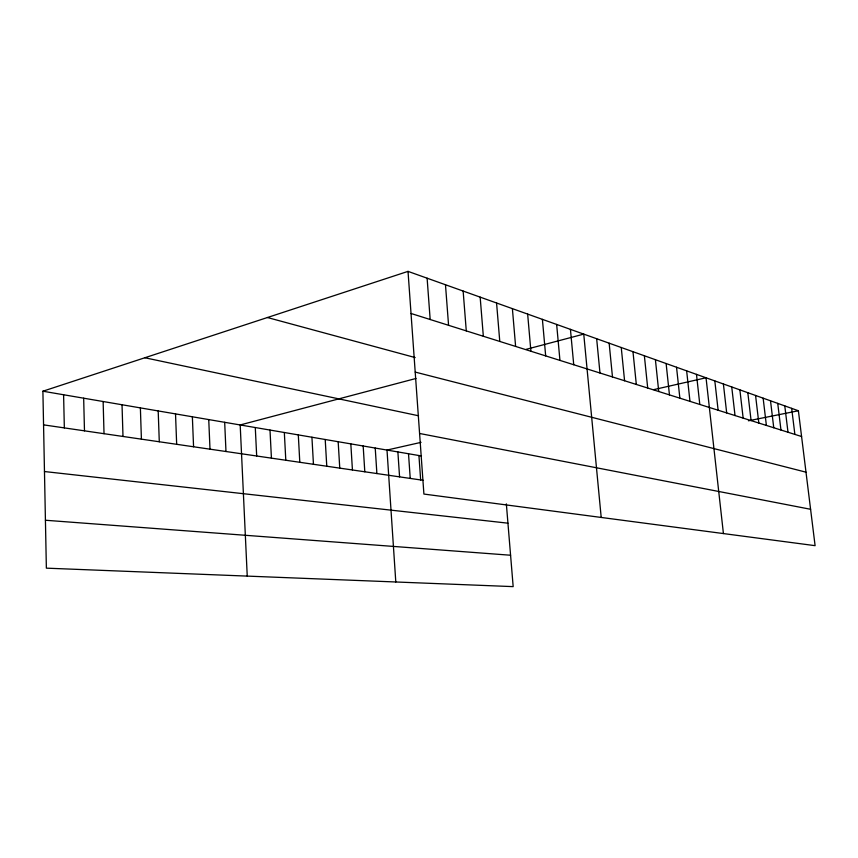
<?xml version="1.0" encoding="UTF-8"?>
<svg xmlns="http://www.w3.org/2000/svg" width="858" height="858" viewBox="0 0 858 858"><rect width="100%" height="100%" fill="white"/><g stroke="black" fill="none" stroke-linecap="round" stroke-linejoin="round"><path stroke-width="1.29" d="M506.349 503.871L513.17 586.625L46.364 568.157L42.9 391.216L408.022 271.375L798.39 410.757L815.1 545.667L423.906 494.058L408.022 271.375M416.023 378.464L240.186 424.957L247.243 576.104M526.158 349.345L583.751 334.116L601.201 517.449M421.053 442.353L387.001 450.064L395.795 581.981M653.796 389.618L706.037 377.777L723.423 533.569M748.433 420.795L798.39 410.757M45.42 520.248L510.574 555.233M44.466 471.535L507.936 523.176M43.554 424.86L423.209 480.319M42.9 391.216L421.471 455.963M419.583 433.472L810.595 509.287M144.863 357.754L418.575 415.776M415.208 372.082L806.005 472.179M267.439 317.524L415.175 357.571M411.025 313.481L801.587 436.518M791.666 408.354L794.873 434.405M784.78 405.888L787.998 432.239M777.734 403.378L780.962 430.019M770.516 400.804L773.755 427.756M763.137 398.166L766.387 425.429M755.566 395.463L758.826 423.048M747.822 392.696L751.093 420.613M739.875 389.864L743.157 418.114M731.735 386.947L735.027 415.551M723.391 383.976L726.683 412.923M714.821 380.909L718.125 410.231M696.481 374.367L699.796 404.45M686.647 370.849L689.971 401.362M676.533 367.245L679.868 398.176M666.119 363.524L669.455 394.894M655.405 359.695L658.74 391.516M644.369 355.759L647.704 388.041M632.979 351.694L636.314 384.459M621.246 347.501L624.581 380.759M609.148 343.179L612.473 376.941M596.653 338.717L599.978 373.005M570.431 329.354L573.734 364.736M556.649 324.442L559.942 360.392M542.395 319.348L545.677 355.898M527.649 314.082L530.909 351.254M512.387 308.633L515.615 346.428M496.567 302.981L499.774 341.441M480.158 297.125L483.333 336.261M463.138 291.055L466.28 330.888M445.474 284.738L448.573 325.311M427.112 278.185L430.169 319.508M418.929 455.523L420.656 479.944M408.515 453.743L410.231 478.421M397.876 451.919L399.571 476.866M375.225 448.048L376.887 473.552M363.17 445.988L364.8 471.782M350.825 443.876L352.434 469.98M338.17 441.72L339.757 468.125M325.214 439.5L326.769 466.226M311.926 437.226L313.449 464.285M298.305 434.899L299.796 462.29M284.33 432.507L285.8 460.242M270.002 430.062L271.428 458.14M255.287 427.541L256.681 455.995M224.678 422.308L225.976 451.501M208.741 419.583L209.996 449.174M192.364 416.784L193.565 446.771M175.525 413.899L176.673 444.305M158.194 410.939L159.288 441.763M140.38 407.893L141.409 439.157M122.029 404.751L122.994 436.465M103.132 401.523L104.022 433.698M83.666 398.187L84.481 430.834M63.599 394.755L64.339 427.895"/></g></svg>
